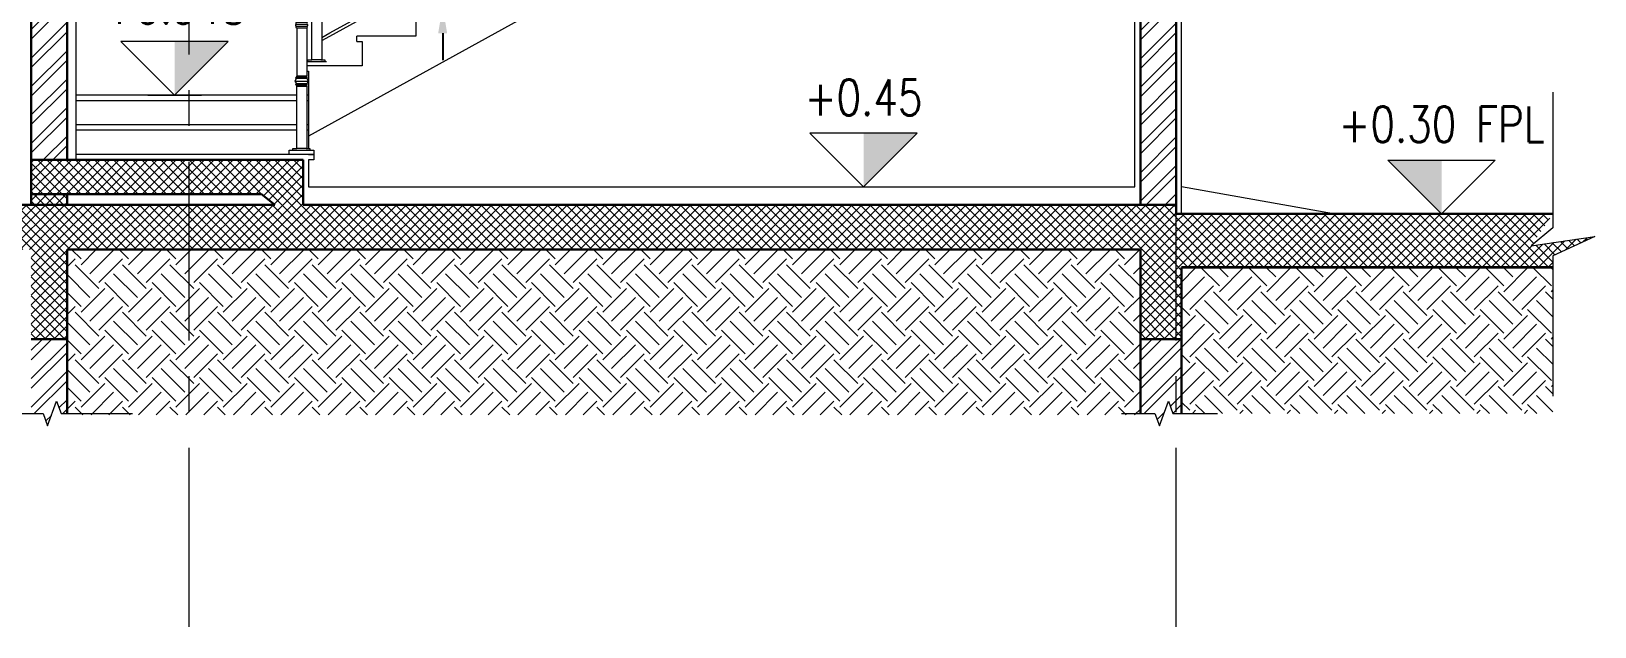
# Model space of a CAD drawing. Header units: millimetres. Extents: x -9083 to 924194, y -232449 to 321637.
# Drawn here: x 91707 to 100447, y 16188 to 19517 of the extents above; entities that cross this region are included whole.
import ezdxf
from ezdxf.enums import TextEntityAlignment as Align

# ---------------------------------------------------------------- set-up
doc = ezdxf.new("R2010")
doc.units = ezdxf.units.MM
doc.header["$LTSCALE"] = 400
doc.header["$MEASUREMENT"] = 0
doc.header["$PDMODE"] = 3
doc.linetypes.add('CENTER', pattern=[2, 1.25, -0.25, 0.25, -0.25])
doc.linetypes.add('CENTERX2', pattern=[4, 2.5, -0.5, 0.5, -0.5])
doc.layers.get('0').update_dxf_attribs({"lineweight": 0, "true_color": 0xff1414})
doc.layers.get('Defpoints').update_dxf_attribs({"color": 8, "lineweight": 5})
doc.layers.add('AXIES', color=7, linetype='CENTER', lineweight=0, true_color=0x949596)
for name, color, linetype, lineweight in [('DOOR', 1, 'Continuous', 5), ('FINISH', 3, 'Continuous', 9), ('HANDRAIL', 31, 'Continuous', 5), ('HATCH', 15, 'Continuous', 0), ('LEVEL SYMBOL', 8, 'Continuous', 5), ('LEVELS', 251, 'Continuous', 5), ('ROOMS DIMENSION', 3, 'Continuous', 5), ('WALL ELEVATION', 3, 'Continuous', 9), ('WALL PROPOSED', 255, 'Continuous', 30)]:
    doc.layers.add(name, color=color, linetype=linetype, lineweight=lineweight)
doc.styles.add('ROMAN', font='times.ttf')
doc.styles.add('ROMANS-TITLE', font='ROMANS.shx', dxfattribs={"width": 0.8})
doc.dimstyles.new('ELEV DIM', dxfattribs={"dimtxt": 150, "dimasz": 150, "dimexe": 0.06, "dimexo": 0.06, "dimgap": 0.03, "dimtad": 1, "dimtih": 1, "dimtoh": 1, "dimdec": 0, "dimlfac": 0.1, "dimzin": 13, "dimdsep": 46, "dimtxsty": 'ROMAN', "dimcen": 0.09, "dimdle": 0.06, "dimse1": 1, "dimse2": 1, "dimclrd": 256, "dimclre": 256, "dimclrt": 3, "dimadec": 0, "dimazin": 0, "dimtfac": 1, "dimtdec": 0, "dimtix": 1, "dimtmove": 2, "dimatfit": 3, "dimfxl": 0.06, "dimtolj": 1, "dimtzin": 0, "dimarcsym": 0})
pattern_1 = [(45, (64684.57, -8027.12), (-26.516504, 26.516504), []), (135, (64684.57, -8027.12), (-26.516504, -26.516504), [])]

# ---------------------------------------------------------------- blocks, each defined once
blk = doc.blocks.new('CFVCVCVC')
at = {"layer": 'AXIES', "linetype": 'CENTERX2'}
for p, q in [((6281442.3, 825677.1), (6281442.3, 841226.6)), ((6286960.4, 825677.1), (6286960.4, 841226.6))]:
    blk.add_line(p, q, dxfattribs=at)
blk = doc.blocks.new('A-LVL_EL-SEC')
at = {"layer": 'LEVEL SYMBOL', "color": 5, "ltscale": 800}
blk.add_line((-150, 0), (150, 0), dxfattribs=at)
at = {"layer": 'LEVEL SYMBOL'}
blk.add_lwpolyline([(-300, 300), (0, 0), (300, 300), (-300, 300)], dxfattribs=at)
blk.add_solid([(0, 300), (300, 300), (0, 0)], dxfattribs=at)
at = {"layer": 'LEVEL SYMBOL', "color": 1, "ltscale": 800, "style": 'ROMANS-TITLE', "width": 0.8}
blk.add_attdef('FLOOR-LEVEL', text='', height=200, dxfattribs=at).set_placement((0, 579.7), align=Align.MIDDLE)
blk = doc.blocks.new('*D574')
at = {"layer": 'Defpoints', "color": 0, "transparency": 16777216}
for p in [(94126.7, 19820.6), (94006.7, 19655.1), (94126.7, 19655.1)]:
    blk.add_point(p, dxfattribs=at)
at = {"layer": 'ROOMS DIMENSION', "lineweight": -2, "transparency": 16777216}
for p, q in [((94006.7, 19970.6), (94006.7, 20120.6)), ((94006.7, 19820.6), (94006.7, 19814.4)), ((94006.7, 19655.1), (94006.7, 19661.3)), ((94006.7, 19505.1), (94006.7, 19355.1))]:
    blk.add_line(p, q, dxfattribs=at)
at = {"layer": 'ROOMS DIMENSION', "transparency": 16777216}
for points in [[(93981.7, 19970.6), (94031.7, 19970.6), (94006.7, 19820.6)], [(93981.7, 19505.1), (94031.7, 19505.1), (94006.7, 19655.1)]]:
    blk.add_solid(points, dxfattribs=at)
at = {"layer": 'ROOMS DIMENSION', "color": 3, "transparency": 16777216, "insert": (94006.7, 19737.9), "char_height": 150, "attachment_point": 5, "style": 'ROMAN'}
blk.add_mtext('\\A1;16.55', dxfattribs=at)
blk = doc.blocks.new('SWDFVDV')
at = {"layer": 'HANDRAIL'}
for p, q in [((6289759.6, 831814.2, -0.3), (6289700.7, 831814.2, -0.3)), ((6289759.9, 831752.2, -0.3), (6289759.9, 831353.6, -0.3))]:
    blk.add_line(p, q, dxfattribs=at)
at = {"layer": 'HANDRAIL', "elevation": -0.3}
for points in [[(6289700.7, 831814.2, 0.523048), (6289686.5, 831799.8), (6289696.4, 831772), (6289696.4, 831766.1)], [(6289759.6, 831814.2, -0.523048), (6289773.8, 831799.8), (6289763.8, 831772), (6289763.8, 831766.1)], [(6289763.8, 831766.1, -1.073924), (6289763.8, 831752.2), (6289696.4, 831752.2, -0.931074), (6289696.4, 831766.1, -0.931074)], [(6289702.4, 831331.7, -0.712901), (6289702.4, 831343.6), (6289759.9, 831343.6, -0.711415), (6289759.9, 831331.7)]]:
    blk.add_lwpolyline(points, format="xyb", dxfattribs=at)
for points in [[(6289704.3, 831752.2), (6289704.3, 831353.6)], [(6289702.4, 831353.6), (6289759.9, 831353.6)], [(6289702.4, 831331.7), (6289759.9, 831331.7)], [(6289702.4, 831321.8), (6289759.9, 831321.8)], [(6289704.3, 831321.8), (6289704.3, 831052.1)], [(6289759.9, 831321.8), (6289759.9, 831052.1)], [(6289702.4, 831040.2), (6289692.4, 831024.3), (6289702.4, 831008.5)], [(6289692.4, 831024.3), (6289767.8, 831024.3)], [(6289700.4, 831046.1), (6289759.9, 831046.1), (6289759.9, 831052.1), (6289702.4, 831052.1), (6289702.4, 831046.1)], [(6289700.4, 831040.2), (6289759.9, 831040.2), (6289767.8, 831024.3), (6289759.9, 831008.5)], [(6289702.4, 831002.5), (6289702.4, 830996.6), (6289759.9, 830996.6), (6289759.9, 831002.5), (6289700.4, 831002.5)], [(6289759.9, 830996.6), (6289759.9, 830647.5), (6289704.3, 830647.5), (6289704.3, 830996.6)], [(6289682.5, 830637.6), (6289799.5, 830637.6), (6289799.5, 830614.2), (6289793.6, 830614.2), (6289730.1, 830614.2), (6289666.7, 830614.2), (6289660.7, 830614.2), (6289660.7, 830637.6), (6289682.5, 830637.6), (6289682.5, 830647.5), (6289704.3, 830647.5)], [(6289682.5, 830637.6), (6289682.5, 830637.6)], [(6289755.9, 830647.5), (6289777.7, 830647.5), (6289777.7, 830637.6)], [(6289777.7, 830637.6), (6289777.7, 830637.6)]]:
    blk.add_lwpolyline(points, dxfattribs=at)
blk.add_lwpolyline([(6289759.9, 831008.5), (6289700.4, 831008.5)], close=True, dxfattribs=at)
at = {"layer": 'HANDRAIL'}
for centre, radius, start, end in [((6289703.5, 831348.6, -0.3), 5.08, 102.79469, 257.20531), ((6289758.8, 831348.6, -0.3), 5.08, 282.79498, 77.20502), ((6289703.5, 831326.8, -0.3), 5.08, 102.79469, 257.20531), ((6289758.8, 831326.8, -0.3), 5.08, 282.54232, 77.45768), ((6289700.4, 831043.2, -0.3), 2.98, 90.00891, 269.99109), ((6289700.4, 831005.5, -0.3), 2.98, 90.00891, 269.99109), ((6289759.9, 831043.2, -0.3), 2.98, 270.00866, 89.99134), ((6289759.9, 831005.5, -0.3), 2.98, 270.00866, 89.99134)]:
    blk.add_arc(centre, radius, start, end, dxfattribs=at)
blk = doc.blocks.new('LVL-200')
at = {"color": 5, "ltscale": 800}
blk.add_line((-153071, 178428), (-152471, 178428), dxfattribs=at)
blk.add_lwpolyline([(-153371, 179028), (-152771, 178428), (-152171, 179028), (-153371, 179028)])
blk.add_solid([(-152771, 179028), (-152171, 179028), (-152771, 178428)])
at = {"ltscale": 800, "style": 'ROMANS-TITLE', "width": 0.8}
blk.add_attdef('FLOOR-LEVEL', text='', height=400, dxfattribs=at).set_placement((-152771, 179428), align=Align.MIDDLE)

msp = doc.modelspace()

# ---------------------------------------------------------------- hatches: boundary and pattern name
at = {"layer": 'HATCH'}
h = msp.add_hatch(dxfattribs=at)
h.set_pattern_fill('ANSI32', color=256, scale=300)
h.set_pattern_definition([(45, (64772.16, 21706.46), (-79.5495, 79.5495), []), (45, (64825.2, 21706.46), (-79.5495, 79.5495), [])])
h.paths.add_polyline_path([(89906.72392, 22896.47185), (89806.72392, 22896.47185), (89806.72392, 18546.47163), (89906.72392, 18546.47163)])
h.paths.add_polyline_path([(83842.75395, 22896.47185), (83642.74026, 22896.47185), (83642.74026, 22186.47185), (83842.75395, 22186.47185)])
h.paths.add_polyline_path([(83642.74026, 25496.47331), (83842.75395, 25496.47331), (83842.75395, 26096.47923), (83642.74026, 26096.47923)])
h.paths.add_polyline_path([(83842.75395, 24496.47185), (83642.74026, 24496.47185), (83642.74026, 23196.12542), (83842.75395, 23196.12542)])
h.paths.add_polyline_path([(97907.16361, 25496.47331), (98107.16361, 25496.47331), (98107.15676, 26096.47923), (97907.15676, 26096.47923)])
h.paths.add_polyline_path([(98107.16361, 24496.47185), (97907.16361, 24496.47185), (97907.15676, 23919.25573), (98107.15676, 23919.25573)])
h.paths.add_polyline_path([(97907.15676, 21280.26496), (98107.15676, 21280.26496), (98107.15676, 23919.25573), (97907.15676, 23919.25573)])
h.paths.add_polyline_path([(98107.15676, 21080.26496), (97907.15676, 21080.26496), (97907.15676, 18546.47163), (98107.15676, 18546.47163)])
h.paths.add_polyline_path([(91706.72392, 18797.50634), (91906.72392, 18797.50634), (91906.72392, 22896.47185), (91706.72392, 22896.47185)])
h.paths.add_polyline_path([(91906.72392, 17796.12382), (91806.72392, 17796.12382), (91906.72392, 17793.62388)])
h.paths.add_polyline_path([(91706.72392, 18296.12382), (91806.72392, 18296.12382), (91706.72392, 18298.62377)])
h = msp.add_hatch(dxfattribs=at)
h.set_pattern_fill('ANSI37', color=256, scale=300)
h.set_pattern_definition(pattern_1)
h.paths.add_polyline_path([(92589.07501, 18797.50634), (91706.72392, 18797.50634), (91706.72392, 18606.47185), (92589.07501, 18606.47185)])
h.paths.add_polyline_path([(97907.15676, 17796.12382), (98107.15676, 17796.12382), (98107.15676, 18546.47163), (93226.71936, 18546.47163), (93226.71936, 18797.50634), (92589.07501, 18797.50634), (92589.07501, 18606.47185), (92994.06329, 18606.47185), (93069.06349, 18546.47163), (92589.07501, 18546.47163), (92589.07501, 18296.12382), (97907.15676, 18296.12382)])
h = msp.add_hatch(dxfattribs=at)
h.set_pattern_fill('ANSI37', color=256, scale=300)
h.set_pattern_definition(pattern_1)
h.paths.add_polyline_path([(83842.75395, 18146.12382), (85893.10177, 18146.12382), (85893.10177, 18296.12382), (87906.71707, 18296.12382), (87906.72164, 17796.12382), (88006.71936, 17796.12382), (88006.71936, 18296.12382), (89806.72392, 18296.12382), (89806.72392, 17796.12382), (89906.72392, 17796.12382), (89906.72392, 18296.12382), (91706.72392, 18296.12382), (91706.72392, 17796.12382), (91906.72392, 17796.12382), (91906.72392, 18296.12382), (92589.07501, 18296.12382), (92589.07501, 18546.47163), (85642.75396, 18546.47163), (85642.75396, 18396.47163), (81488.69727, 18396.47163), (81440.81194, 18374.66058), (81440.81194, 18146.12382), (83642.74026, 18146.12382), (83642.74026, 17796.12382), (83842.75395, 17796.12382)])
h = msp.add_hatch(dxfattribs=at)
h.set_pattern_fill('ANSI37', color=256, scale=300)
h.set_pattern_definition(pattern_1)
h.paths.add_polyline_path([(91906.72392, 18606.47185), (91706.72392, 18606.47185), (91706.72392, 18546.47163), (91906.72392, 18546.47163)])
h = msp.add_hatch(dxfattribs=at)
h.set_pattern_fill('ANSI37', color=256, scale=300)
h.set_pattern_definition([(45, (60333.27, -8027.12), (-26.516504, 26.516504), []), (135, (60333.27, -8027.12), (-26.516504, -26.516504), [])])
h.paths.add_polyline_path([(98107.15676, 17796.12382), (98137.15668, 17796.12382), (98137.15673, 18196.47185), (100213.30408, 18196.84675), (100213.30408, 18261.99039), (100447.4671, 18368.64816), (100091.72238, 18316.76416), (100213.30408, 18496.8449), (98107.15676, 18496.8449), (98107.15676, 18346.84675)])
h = msp.add_hatch(dxfattribs=at)
h.set_pattern_fill('EARTH', color=256, scale=750, angle=45)
h.set_pattern_definition([(45, (64772.16, 21823.36), (0, 265.165), [187.5, -187.5]), (45, (64722.44, 21873.07), (0, 265.165), [187.5, -187.5]), (45, (64672.73, 21922.8), (0, 265.165), [187.5, -187.5]), (135, (64672.73, 21955.94), (-265.165, 3e-14), [187.5, -187.5]), (135, (64722.44, 22005.66), (-265.165, 3e-14), [187.5, -187.5]), (135, (64772.16, 22055.37), (-265.165, 3e-14), [187.5, -187.5])])
h.paths.add_polyline_path([(97907.15676, 18296.12382), (91906.72392, 18296.13843), (91906.72392, 17371.84465), (97907.15676, 17371.82584)])
h = msp.add_hatch(dxfattribs=at)
h.set_pattern_fill('EARTH', color=256, scale=750, angle=45)
h.set_pattern_definition([(45, (64772.16, 21673.35), (0, 265.165), [187.5, -187.5]), (45, (64722.44, 21723.07), (0, 265.165), [187.5, -187.5]), (45, (64672.73, 21772.79), (0, 265.165), [187.5, -187.5]), (135, (64672.73, 21805.93), (-265.165, 3e-14), [187.5, -187.5]), (135, (64722.44, 21855.65), (-265.165, 3e-14), [187.5, -187.5]), (135, (64772.16, 21905.37), (-265.165, 3e-14), [187.5, -187.5])])
h.paths.add_polyline_path([(100213.30408, 18196.46604), (98137.15666, 18196.46864), (98137.15666, 17379.34084), (100213.30408, 17379.33402)])
h = msp.add_hatch(dxfattribs=at)
h.set_pattern_fill('ANSI32', color=256, scale=300)
h.set_pattern_definition([(45, (64772.16, 21823.36), (-79.5495, 79.5495), []), (45, (64825.2, 21823.36), (-79.5495, 79.5495), [])])
h.paths.add_polyline_path([(91906.72392, 17796.12382), (91706.72392, 17796.12382), (91706.72392, 17379.34795), (91773.37543, 17379.34795), (91798.37543, 17310.66101), (91848.37543, 17448.03488), (91873.37543, 17379.34795), (91906.72392, 17379.34795)])
h.paths.add_polyline_path([(89906.72392, 17796.12382), (89806.72392, 17796.12382), (89806.72392, 17379.34795), (89836.35322, 17382.42761), (89853.11664, 17311.78611), (89866.01679, 17448.03488), (89886.79974, 17379.34795), (89906.72392, 17379.34795)])
h.paths.add_polyline_path([(83842.75395, 17796.12382), (83642.74026, 17796.12382), (83642.74026, 17379.34795), (83709.39861, 17379.34795), (83734.39861, 17310.66101), (83784.39861, 17448.03488), (83809.39861, 17379.34795), (83842.75395, 17379.34795)])
h.paths.add_polyline_path([(98137.15665, 17796.12382), (97907.15676, 17796.12382), (97907.15676, 17379.34795), (97988.80821, 17379.34795), (98013.80821, 17310.66101), (98063.80821, 17448.03488), (98088.80821, 17379.34795), (98131.33095, 17379.34795), (98137.15665, 17646.12382)])

# ---------------------------------------------------------------- linework, layer by layer
at = {"layer": 'FINISH'}
for p, q in [((98137.15679, 18496.8449), (98137.15679, 23936.47185)), ((97877.15673, 18646.47185), (97877.15673, 21080.26496)), ((93256.71936, 18646.47185), (97877.15673, 18646.47185))]:
    msp.add_line(p, q, dxfattribs=at)
at = {"layer": 'FINISH', "ltscale": 20}
for p, q in [((96608.23174, 20779.23047), (93256.71936, 18930.1202)), ((93856.71936, 19625.09254), (93856.71936, 19489.5753)), ((93556.71936, 19489.5753), (93526.71936, 19489.5753)), ((93526.71936, 19459.5753), (93526.71936, 19489.5753)), ((93526.71936, 19459.5753), (93556.71936, 19459.5753)), ((93856.71936, 19489.5753), (93556.71936, 19489.5753)), ((93556.71936, 19459.5753), (93556.71936, 19324.05806)), ((93556.71936, 19324.05806), (93247.05289, 19324.05806)), ((93247.05289, 19294.05806), (93256.71936, 19294.05806)), ((93256.71936, 19294.05806), (93256.71936, 18930.1202)), ((93191.51984, 19158.54082), (91956.72392, 19158.54082)), ((93256.71936, 19158.54082), (93247.05289, 19158.54082)), ((93191.51984, 19128.54082), (91956.72392, 19128.54082)), ((93256.71936, 19128.54082), (93247.05289, 19128.54082)), ((93191.51984, 18993.02358), (91956.72392, 18993.02358)), ((93256.71936, 18993.02358), (93247.05289, 18993.02358)), ((93191.51984, 18963.02358), (91956.72392, 18963.02358)), ((93256.71936, 18963.02358), (93247.05289, 18963.02358)), ((93256.71936, 18930.1202), (93256.71936, 18860.83525)), ((93256.71936, 18827.50634), (91956.72392, 18827.50634)), ((93256.71936, 18827.50634), (93286.71936, 18827.50634)), ((93286.71936, 18797.50634), (93256.71936, 18797.50634)), ((93256.71936, 18797.50634), (93256.71936, 18646.47185)), ((93286.71936, 18827.50634), (93286.71936, 18797.50634))]:
    msp.add_line(p, q, dxfattribs=at)
at = {"layer": 'HANDRAIL'}
for p, q in [((93376.51984, 19507.28642), (96393.5627, 21171.8618)), ((93376.51984, 19490.15488), (96409.08817, 21163.29602)), ((91956.72392, 20358.54082), (91956.72392, 18797.50634)), ((93330.31309, 19481.79305), (93376.51984, 19507.28642)), ((93330.31309, 19464.6615), (93376.51984, 19490.15488))]:
    msp.add_line(p, q, dxfattribs=at)
for points in [[(93330.31309, 19706.45189), (93330.31309, 19357.38698), (93274.78003, 19357.38698), (93274.78003, 19706.45189)], [(93247.05289, 19347.47036), (93252.96348, 19347.47036), (93252.96348, 19357.38698), (93274.78003, 19357.38698)], [(93252.96348, 19347.47036), (93356.51984, 19347.47036)], [(93252.96348, 19347.47036), (93252.96348, 19347.47036)], [(93326.34644, 19357.38698), (93348.163, 19357.38698), (93348.163, 19347.47036)], [(93348.163, 19347.47036), (93348.163, 19347.47036)]]:
    msp.add_lwpolyline(points, dxfattribs=at)
at = {"layer": 'LEVELS', "ltscale": 800}
for points in [[(100213.30408, 19176.09827), (100213.30408, 18417.16757), (100091.72238, 18316.76416), (100447.4671, 18368.64816), (100213.30408, 18261.99039), (100213.30408, 17476.2148)], [(91586.41497, 17379.34795), (91773.37543, 17379.34795), (91798.37543, 17310.66101), (91848.37543, 17448.03488), (91873.37543, 17379.34795), (92273.37086, 17379.34795)], [(97801.84775, 17379.34795), (97988.80821, 17379.34795), (98013.80821, 17310.66101), (98063.80821, 17448.03488), (98088.80821, 17379.34795), (98338.80821, 17379.34795)]]:
    msp.add_lwpolyline(points, dxfattribs=at)
at = {"layer": 'WALL ELEVATION'}
msp.add_line((98987.567, 18496.8449), (98137.15679, 18646.8449), dxfattribs=at)
at = {"layer": 'WALL PROPOSED'}
for p, q in [((98107.15676, 18496.8449), (98107.15676, 24496.47185)), ((91706.72392, 18546.47163), (91706.72392, 22896.47185)), ((91906.72392, 18797.50634), (91906.72392, 22896.47185)), ((97907.15676, 18546.47163), (97907.15676, 21080.26496)), ((93226.71936, 18797.50634), (91706.72392, 18797.50634)), ((93226.71936, 18546.47163), (93226.71936, 18797.50634)), ((91706.72392, 18546.47163), (89806.72392, 18546.47163)), ((92994.06329, 18606.47185), (91706.72392, 18606.47185)), ((91706.72392, 18546.47163), (93069.06349, 18546.47163)), ((91906.72392, 18546.47163), (91906.72392, 18606.47185)), ((92994.06329, 18606.47185), (93069.06349, 18546.47163)), ((93226.71936, 18546.47163), (98107.15676, 18546.47163)), ((98107.15676, 18496.8449), (100213.30408, 18496.8449)), ((91906.72392, 18296.12382), (97907.15676, 18296.12382)), ((91906.72392, 18296.12382), (91906.72392, 17379.34795)), ((97907.15676, 17379.34795), (97907.15676, 18296.12382)), ((98137.14792, 18196.84675), (100213.30408, 18196.84675)), ((98137.15659, 17379.34795), (98137.15673, 18196.47185)), ((98137.16432, 18196.8201), (100213.30408, 18196.8201)), ((91706.72392, 17796.12382), (91906.72392, 17796.12382)), ((97907.15676, 17796.12382), (98137.15665, 17796.12382))]:
    msp.add_line(p, q, dxfattribs=at)

# ---------------------------------------------------------------- block references
at = {"layer": 'DOOR'}
msp.add_blockref('CFVCVCVC', (-6188853.25937, -809489.59776), dxfattribs=at)
at = {"layer": 'HANDRAIL'}
msp.add_blockref('SWDFVDV', (-6196512.82836, -811786.65559, 0.29232), dxfattribs=at)
at = {"layer": 'LEVEL SYMBOL', "ltscale": 800}
ref = msp.add_blockref('A-LVL_EL-SEC', (92507.97745, 19158.54082), dxfattribs=at)
ref.add_attrib('FLOOR-LEVEL', '+0.948', dxfattribs={"color": 1, "ltscale": 800, "height": 200, "style": 'ROMANS-TITLE', "width": 0.8}).set_placement((92507.97745, 19658.54082), align=Align.MIDDLE)
ref = msp.add_blockref('A-LVL_EL-SEC', (96359.82293, 18646.47185), dxfattribs=at)
ref.add_attrib('FLOOR-LEVEL', '+0.45', dxfattribs={"color": 1, "ltscale": 800, "height": 200, "style": 'ROMANS-TITLE', "width": 0.8}).set_placement((96359.82293, 19146.47185), align=Align.MIDDLE)
at = {"layer": 'LEVELS', "ltscale": 800}
ref = msp.add_blockref('LVL-200', (23205.79783, -70717.27611), dxfattribs=dict(at, xscale=-0.5, yscale=0.5, zscale=0.5))
ref.add_attrib('FLOOR-LEVEL', '+0.30 FPL', dxfattribs={"layer": '0', "color": 1, "ltscale": 800, "height": 200, "style": 'ROMANS-TITLE', "width": 0.8}).set_placement((99591.45235, 18996.81825), align=Align.MIDDLE)

# ---------------------------------------------------------------- dimensions: what is measured, and where the dimension line sits
at = {"layer": 'ROOMS DIMENSION'}
dim = msp.add_linear_dim(base=(94006.71936, 19655.09254), p1=(94126.71936, 19820.60978), p2=(94126.71936, 19655.09254), angle=90, dimstyle='ELEV DIM', override={"dimdec": 2}, dxfattribs=at)
dim.commit()
dim.dimension.update_dxf_attribs({"geometry": '*D574', "text_midpoint": (94006.71936, 19737.85116)})

doc.saveas('drawing.dxf')
